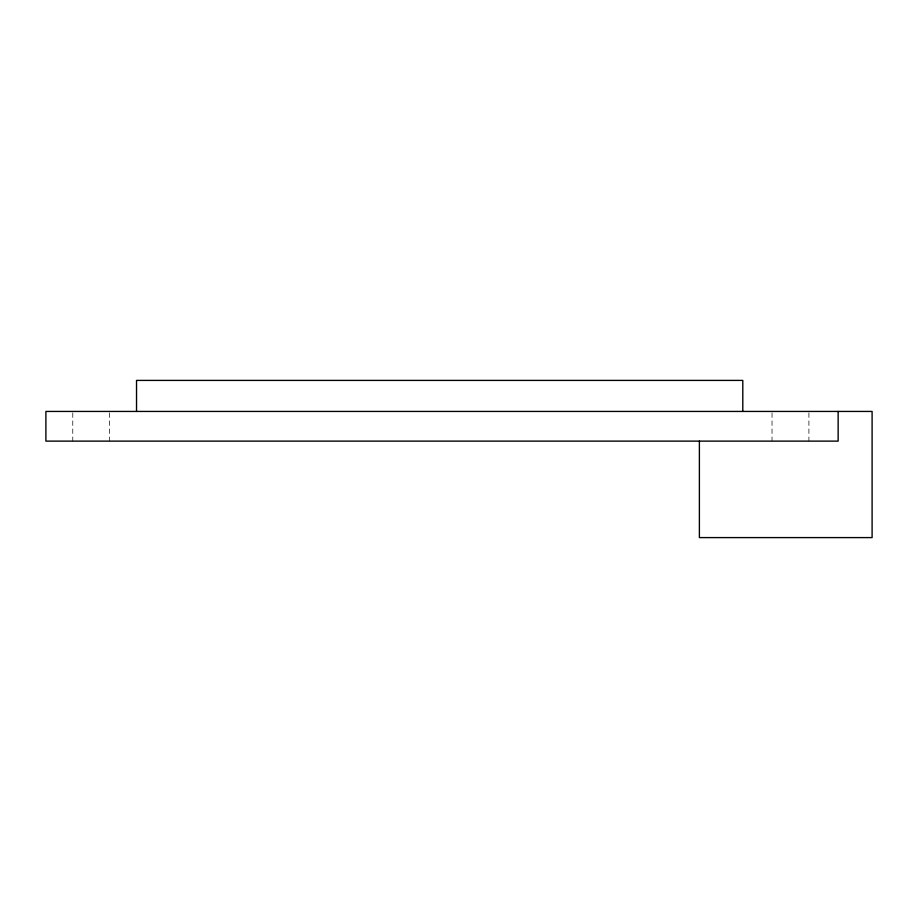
<?xml version="1.0" encoding="UTF-8"?>
<svg xmlns="http://www.w3.org/2000/svg" width="918" height="918" viewBox="0 0 918 918"><rect width="100%" height="100%" fill="white"/><g stroke="black" fill="none" stroke-linecap="round" stroke-linejoin="round"><path stroke-width="0.69" stroke-dasharray="4.59 3.44" d="M808.907 412.848L808.907 441.122M772.027 412.848L772.027 441.122M109.655 412.848L109.655 441.122M72.774 412.848L72.774 441.122"/><path stroke-width="1.38" d="M838.145 411.436L838.145 441.122L45.9 441.122L45.9 411.436L872.1 411.436L872.1 537.592L699.39 537.592L699.39 441.122M742.8 411.436L742.8 380.408L136.53 380.408L136.53 411.436"/></g></svg>
